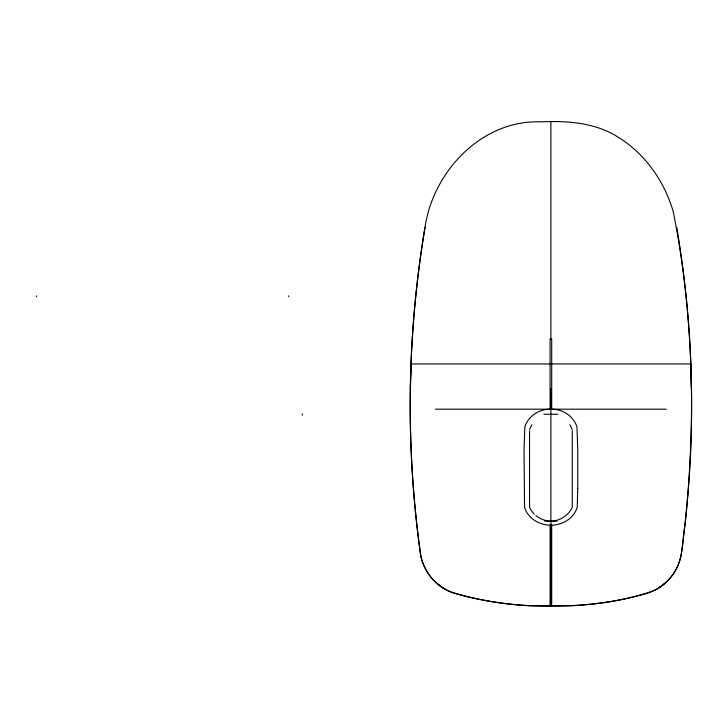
<?xml version="1.0" encoding="UTF-8"?>
<svg xmlns="http://www.w3.org/2000/svg" width="728" height="728" viewBox="0 0 728 728"><rect width="100%" height="100%" fill="white"/><g stroke="black" fill="none" stroke-linecap="round" stroke-linejoin="round"><path stroke-width="1.09" d="M410.419 388.47L411.074 363.945L550.077 363.945M550.586 606.142C585.649 605.987 621.539 602.484 654.599 590.299C662.926 586.067 670.015 579.506 674.856 571.525C683.601 557.511 682.191 540.203 684.993 524.56C695.986 420.493 693.857 314.36 673.218 211.621C664.6 181.954 646.009 154.964 619.81 138.229C596.487 122.632 567.922 120.602 540.713 121.858C481.8 119.747 433.16 171.344 425.016 227.291C406.97 335.18 405.46 445.782 420.493 554.126C423.241 571.08 435.399 586.031 451.442 592.192C483.647 602.12 517.526 606.379 551.196 606.142M36.4 296.733L36.6 295.859M529.529 429.575L531.877 424.761M658.667 588.006L666.056 582.345M557.102 521.066L544.68 521.066M543.916 414.25L557.857 414.25M551.697 363.945L690.708 363.945L691.363 388.47M435.462 409.191L550.077 409.172L550.077 339.13L551.697 339.13L551.697 409.191L666.32 409.191M435.726 582.345L443.115 588.006M569.906 424.761L572.254 429.575M288.57 295.859L288.77 296.733M302.229 413.759L302.329 415.178M572.254 430.803L572.254 507.134A25.134 21.503 0 0 1 550.887 521.412A25.134 21.503 0 0 1 535.963 515.615M551.697 605.732L551.697 525.252L550.077 525.252L550.077 605.732M550.887 121.858L550.887 339.13M550.887 388.47L550.887 606.142M529.529 430.803L529.529 507.134A25.134 21.503 0 0 0 534.307 514.15M425.025 227.291A1076.139 1076.139 0 0 0 420.52 554.117A49.713 49.713 0 0 0 455.855 593.684A341.869 341.869 0 0 0 529.966 605.741L571.817 605.732A341.869 341.869 0 0 0 645.918 593.666A49.713 49.713 0 0 0 681.29 554.126A1076.139 1076.139 0 0 0 676.758 227.291M577.75 488.461L577.222 507.134A27.436 23.469 0 0 1 550.887 525.252A27.436 23.469 0 0 1 524.56 507.134L524.024 449.631L524.833 426.708A26.727 25.616 0 0 1 547.793 409.263L553.99 409.263A26.727 25.616 0 0 1 576.949 426.708L577.75 449.631L577.75 488.461"/></g></svg>
